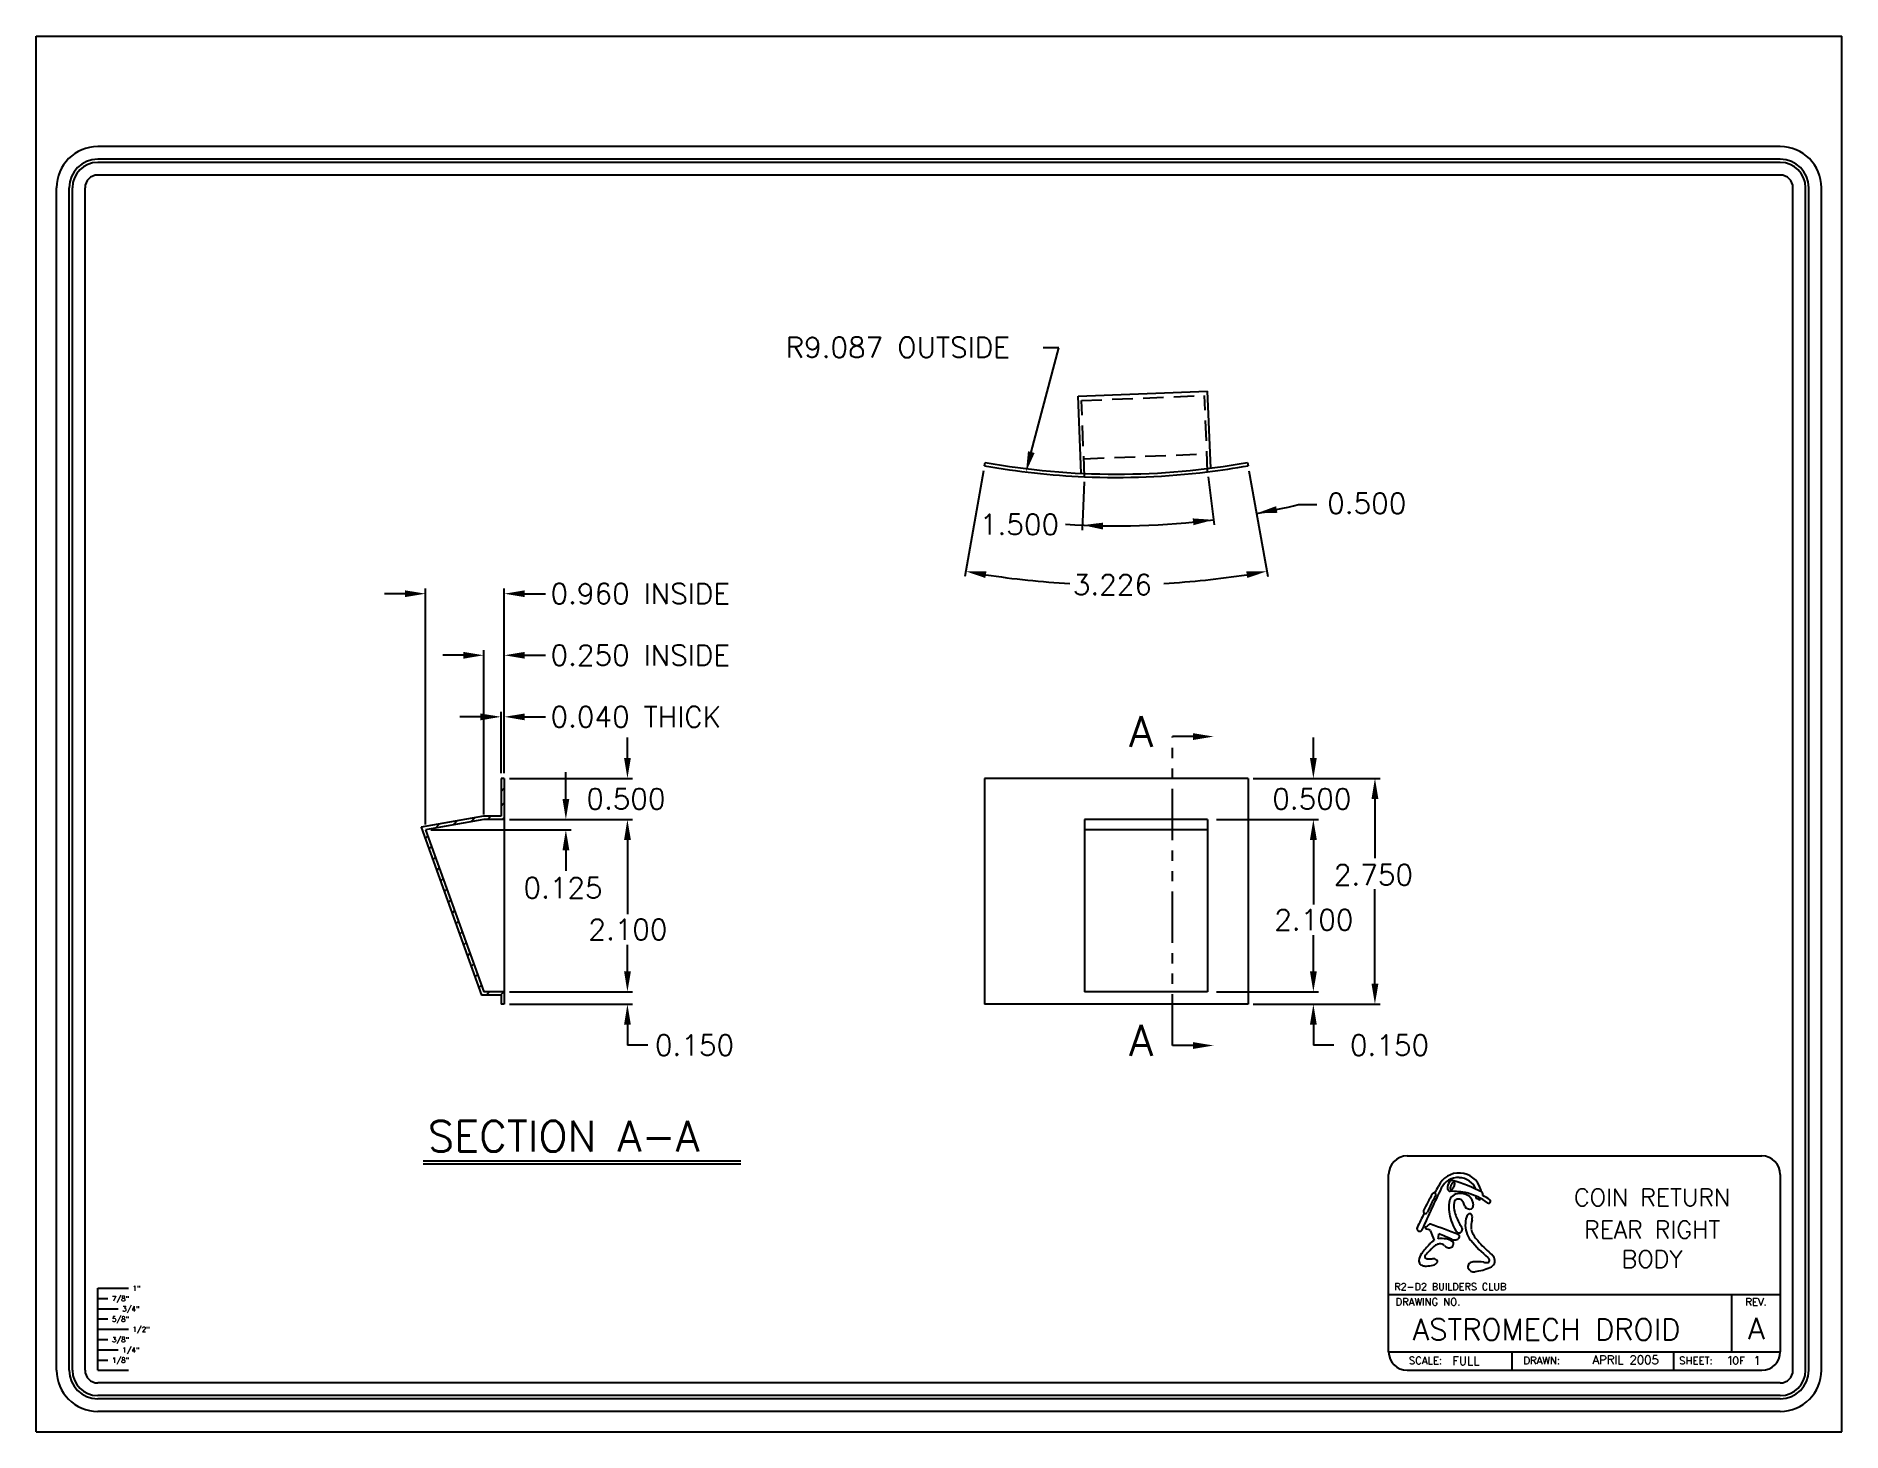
# Model space of a CAD drawing. Extents: x 0 to 22, y 0 to 17.
import ezdxf
from ezdxf.enums import TextEntityAlignment as Align

# ---------------------------------------------------------------- set-up
doc = ezdxf.new("R2010")
doc.units = 0
doc.linetypes.add('HIDDEN', pattern=[0.375, 0.25, -0.125])
doc.linetypes.add('PHANTOM2', pattern=[1.25, 0.625, -0.125, 0.125, -0.125, 0.125, -0.125])
doc.layers.get('0').update_dxf_attribs({"linetype": 'CONTINUOUS'})
for name, color, linetype in [('BODY_-_COIN_RETURN_PANEL_-', 7, 'CONTINUOUS'), ('DIMENSIONS', 1, 'CONTINUOUS'), ('FORM', 5, 'CONTINUOUS')]:
    doc.layers.add(name, color=color, linetype=linetype)
doc.styles.get("Standard").update_dxf_attribs({"font": 'simplex.shx'})

msp = doc.modelspace()

# ---------------------------------------------------------------- linework, layer by layer
for p, q in [((0, 0), (0, 17)), ((0, 17), (22, 17)), ((22, 0), (22, 17)), ((0.75, 0.75), (0.75, 1.75)), ((0.75, 1.75), (1.125, 1.75)), ((0.75, 1.625), (0.875, 1.625)), ((0.75, 1.5), (1, 1.5)), ((0.75, 1.375), (0.875, 1.375)), ((0.75, 1.25), (1.125, 1.25)), ((0.75, 1.125), (0.875, 1.125)), ((0.75, 1), (1, 1)), ((0.75, 0.875), (0.875, 0.875)), ((0.75, 0.75), (1.125, 0.75)), ((0, 0), (22, 0))]:
    msp.add_line(p, q)
at = {"layer": 'BODY_-_COIN_RETURN_PANEL_-'}
for p, q in [((12.694, 12.614), (14.272, 12.677)), ((12.731, 11.675), (12.694, 12.614)), ((14.31, 11.739), (14.272, 12.677)), ((11.555, 11.768), (11.562, 11.807)), ((14.758, 11.808), (14.765, 11.768)), ((5.704, 7.959), (5.664, 7.959)), ((5.664, 7.959), (5.664, 7.499)), ((5.704, 7.959), (5.704, 5.209)), ((14.765, 7.959), (11.555, 7.959)), ((11.555, 7.959), (11.555, 5.209)), ((14.765, 7.959), (14.765, 5.209)), ((5.664, 7.799), (5.704, 7.839)), ((5.451, 7.499), (4.691, 7.365)), ((5.296, 7.431), (5.345, 7.48)), ((5.664, 7.499), (5.451, 7.499)), ((5.501, 7.459), (5.541, 7.499)), ((5.664, 7.622), (5.704, 7.662)), ((5.678, 7.459), (5.704, 7.485)), ((4.691, 7.365), (5.426, 5.319)), ((4.693, 7.358), (4.702, 7.367)), ((5.454, 7.459), (4.744, 7.334)), ((4.744, 7.334), (5.454, 5.359)), ((4.867, 7.355), (4.916, 7.405)), ((5.082, 7.393), (5.131, 7.442)), ((5.704, 7.459), (5.454, 7.459)), ((14.272, 7.459), (12.773, 7.459)), ((12.773, 7.459), (12.773, 5.359)), ((14.272, 7.334), (12.773, 7.334)), ((14.272, 7.459), (14.272, 5.359)), ((4.74, 7.228), (4.771, 7.259)), ((4.786, 7.098), (4.818, 7.129)), ((4.833, 6.968), (4.864, 6.999)), ((4.88, 6.838), (4.911, 6.869)), ((4.927, 6.708), (4.958, 6.739)), ((4.973, 6.578), (5.005, 6.609)), ((5.02, 6.448), (5.051, 6.479)), ((5.067, 6.318), (5.098, 6.349)), ((5.114, 6.188), (5.145, 6.219)), ((5.16, 6.058), (5.192, 6.089)), ((5.207, 5.928), (5.238, 5.959)), ((5.254, 5.798), (5.285, 5.829)), ((5.301, 5.668), (5.332, 5.699)), ((5.347, 5.538), (5.379, 5.569)), ((5.394, 5.408), (5.425, 5.439)), ((5.664, 5.319), (5.426, 5.319)), ((5.704, 5.359), (5.454, 5.359)), ((5.482, 5.319), (5.522, 5.359)), ((5.659, 5.319), (5.699, 5.359)), ((5.664, 5.319), (5.664, 5.209)), ((14.272, 5.359), (12.773, 5.359)), ((5.704, 5.209), (5.664, 5.209)), ((14.765, 5.209), (11.555, 5.209))]:
    msp.add_line(p, q, dxfattribs=at)
at = {"layer": 'BODY_-_COIN_RETURN_PANEL_-', "linetype": 'HIDDEN'}
for p, q in [((12.736, 12.562), (14.235, 12.622)), ((12.773, 11.633), (12.736, 12.562)), ((14.272, 11.694), (14.235, 12.622)), ((12.764, 11.852), (14.263, 11.912))]:
    msp.add_line(p, q, dxfattribs=at)
at = {"layer": 'BODY_-_COIN_RETURN_PANEL_-'}
for radius, start, end in [(9.087, 259.8265, 267.5586), (9.047, 259.8265, 280.1745), (9.087, 267.5586, 277.0272), (9.087, 277.0272, 280.1745)]:
    msp.add_arc((13.16, 20.712), radius, start, end, dxfattribs=at)
at = {"layer": 'DIMENSIONS'}
for p, q in [((12.124, 11.934), (12.46, 13.204)), ((12.46, 13.204), (12.269, 13.204)), ((11.544, 11.707), (11.313, 10.42)), ((14.776, 11.707), (15.007, 10.42)), ((12.77, 11.571), (12.745, 10.982)), ((14.279, 11.631), (14.352, 11.046)), ((15.381, 11.294), (15.604, 11.294)), ((4.494, 10.209), (4.244, 10.209)), ((4.744, 7.396), (4.744, 10.271)), ((5.704, 8.021), (5.704, 10.271)), ((5.954, 10.209), (6.204, 10.209)), ((5.454, 7.521), (5.454, 9.521)), ((5.704, 8.021), (5.704, 9.521)), ((5.204, 9.459), (4.954, 9.459)), ((5.954, 9.459), (6.204, 9.459)), ((5.414, 8.709), (5.164, 8.709)), ((5.664, 8.021), (5.664, 8.771)), ((5.704, 8.021), (5.704, 8.771)), ((5.954, 8.709), (6.204, 8.709)), ((7.204, 8.209), (7.204, 8.459)), ((14.095, 8.469), (13.845, 8.469)), ((15.561, 8.209), (15.561, 8.459)), ((5.767, 7.959), (7.267, 7.959)), ((6.454, 7.709), (6.454, 8.035)), ((14.828, 7.959), (16.373, 7.959)), ((14.828, 7.959), (15.623, 7.959)), ((16.311, 7.709), (16.311, 6.987)), ((4.807, 7.334), (6.517, 7.334)), ((5.767, 7.459), (6.517, 7.459)), ((5.767, 7.459), (7.267, 7.459)), ((5.767, 7.459), (7.267, 7.459)), ((14.382, 7.459), (15.623, 7.459)), ((14.382, 7.459), (15.623, 7.459)), ((6.454, 7.084), (6.454, 6.834)), ((7.204, 7.209), (7.204, 6.306)), ((7.204, 7.209), (7.204, 6.959)), ((15.561, 7.209), (15.561, 6.959)), ((15.561, 7.209), (15.561, 6.423)), ((16.311, 5.459), (16.311, 6.612)), ((15.561, 5.609), (15.561, 6.048)), ((7.204, 5.609), (7.204, 5.931)), ((7.204, 5.609), (7.204, 5.859)), ((15.561, 5.609), (15.561, 5.859)), ((5.767, 5.359), (7.267, 5.359)), ((5.767, 5.359), (7.267, 5.359)), ((14.382, 5.359), (15.623, 5.359)), ((14.382, 5.359), (15.623, 5.359)), ((5.767, 5.209), (7.267, 5.209)), ((14.828, 5.209), (16.373, 5.209)), ((14.828, 5.209), (15.623, 5.209)), ((7.204, 4.959), (7.204, 4.709)), ((15.561, 4.959), (15.561, 4.709)), ((7.454, 4.709), (7.204, 4.709)), ((14.095, 4.706), (13.845, 4.706)), ((15.811, 4.709), (15.561, 4.709)), ((4.715, 3.3), (8.584, 3.3)), ((4.715, 3.264), (8.584, 3.264))]:
    msp.add_line(p, q, dxfattribs=at)
at = {"layer": 'DIMENSIONS', "linetype": 'PHANTOM2'}
msp.add_line((13.845, 4.706), (13.845, 8.469), dxfattribs=at)
at = {"layer": 'DIMENSIONS'}
for radius, start, end in [(9.677, 280.1745, 283.2708), (9.677, 266.3378, 277.0272), (10.394, 261.2046, 266.876), (10.394, 273.2011, 278.7963)]:
    msp.add_arc((13.16, 20.712), radius, start, end, dxfattribs=at)
for points in [[(12.084, 11.944), (12.06, 11.692), (12.165, 11.923)], [(15.107, 11.275), (15.123, 11.194), (14.869, 11.187)], [(12.999, 11.074), (12.996, 10.991), (12.748, 11.044)], [(14.099, 11.043), (14.091, 11.126), (14.344, 11.108)], [(11.578, 10.482), (11.564, 10.4), (11.324, 10.482)], [(14.756, 10.4), (14.743, 10.482), (14.996, 10.482)], [(4.494, 10.25), (4.494, 10.167), (4.744, 10.209)], [(5.954, 10.25), (5.954, 10.167), (5.704, 10.209)], [(5.204, 9.5), (5.204, 9.417), (5.454, 9.459)], [(5.954, 9.5), (5.954, 9.417), (5.704, 9.459)], [(5.414, 8.75), (5.414, 8.667), (5.664, 8.709)], [(5.954, 8.75), (5.954, 8.667), (5.704, 8.709)], [(14.095, 8.51), (14.095, 8.427), (14.345, 8.469)], [(7.163, 8.209), (7.246, 8.209), (7.204, 7.959)], [(15.519, 8.209), (15.603, 8.209), (15.561, 7.959)], [(16.353, 7.709), (16.269, 7.709), (16.311, 7.959)], [(6.413, 7.709), (6.496, 7.709), (6.454, 7.459)], [(6.413, 7.084), (6.496, 7.084), (6.454, 7.334)], [(7.163, 7.209), (7.246, 7.209), (7.204, 7.459)], [(7.163, 7.209), (7.246, 7.209), (7.204, 7.459)], [(15.519, 7.209), (15.603, 7.209), (15.561, 7.459)], [(15.603, 7.209), (15.519, 7.209), (15.561, 7.459)], [(7.163, 5.609), (7.246, 5.609), (7.204, 5.359)], [(7.163, 5.609), (7.246, 5.609), (7.204, 5.359)], [(15.519, 5.609), (15.603, 5.609), (15.561, 5.359)], [(15.603, 5.609), (15.519, 5.609), (15.561, 5.359)], [(16.353, 5.459), (16.269, 5.459), (16.311, 5.209)], [(7.163, 4.959), (7.246, 4.959), (7.204, 5.209)], [(15.519, 4.959), (15.603, 4.959), (15.561, 5.209)], [(14.095, 4.747), (14.095, 4.664), (14.345, 4.706)]]:
    msp.add_solid(points, dxfattribs=at)
at = {"layer": 'FORM'}
for p, q in [((21.25, 15.654), (0.75, 15.654)), ((21.25, 15.5), (0.75, 15.5)), ((21.25, 15.462), (0.75, 15.462)), ((21.25, 15.308), (0.75, 15.308)), ((0.25, 0.75), (0.25, 15.154)), ((0.404, 0.75), (0.404, 15.154)), ((0.442, 0.75), (0.442, 15.154)), ((0.596, 0.75), (0.596, 15.154)), ((21.404, 0.75), (21.404, 15.154)), ((21.558, 0.75), (21.558, 15.154)), ((21.596, 0.75), (21.596, 15.154)), ((21.75, 0.75), (21.75, 15.154)), ((21.25, 0.596), (0.75, 0.596)), ((21.25, 0.442), (0.75, 0.442)), ((21.25, 0.404), (0.75, 0.404)), ((21.25, 0.25), (0.75, 0.25))]:
    msp.add_line(p, q, dxfattribs=at)
at = {"layer": 'FORM', "linetype": 'CONTINUOUS'}
for p, q in [((16.703, 3.361), (21.025, 3.361)), ((16.478, 0.975), (16.478, 3.136)), ((21.25, 3.136), (21.25, 0.975)), ((16.478, 1.673), (21.25, 1.673)), ((20.655, 1.673), (20.655, 0.975)), ((16.478, 0.975), (21.25, 0.975)), ((17.978, 0.975), (17.978, 0.75)), ((19.95, 0.972), (19.95, 0.747)), ((16.703, 0.75), (21.025, 0.75))]:
    msp.add_line(p, q, dxfattribs=at)
at = {"layer": 'FORM', "color": 1}
msp.add_polyline3d([(17.276, 3.04, 0), (17.275, 3.041, 0), (17.274, 3.041, 0), (17.273, 3.041, 0), (17.272, 3.041, 0), (17.27, 3.041, 0), (17.269, 3.041, 0), (17.268, 3.04, 0), (17.267, 3.04, 0), (17.266, 3.039, 0), (17.265, 3.039, 0), (17.263, 3.038, 0), (17.262, 3.037, 0), (17.261, 3.036, 0), (17.259, 3.035, 0), (17.258, 3.034, 0), (17.257, 3.033, 0), (17.255, 3.032, 0), (17.254, 3.03, 0), (17.253, 3.029, 0), (17.252, 3.027, 0), (17.25, 3.025, 0), (17.249, 3.024, 0), (17.248, 3.022, 0), (17.246, 3.02, 0), (17.245, 3.018, 0), (17.244, 3.016, 0), (17.243, 3.014, 0), (17.242, 3.012, 0), (17.241, 3.01, 0), (17.239, 3.008, 0), (17.238, 3.006, 0), (17.237, 3.003, 0), (17.236, 3.001, 0), (17.236, 2.999, 0), (17.235, 2.997, 0), (17.234, 2.995, 0), (17.233, 2.992, 0), (17.233, 2.99, 0), (17.232, 2.988, 0), (17.231, 2.986, 0), (17.231, 2.983, 0), (17.23, 2.981, 0), (17.23, 2.979, 0), (17.23, 2.977, 0), (17.229, 2.975, 0), (17.229, 2.973, 0), (17.229, 2.971, 0), (17.229, 2.969, 0), (17.229, 2.968, 0), (17.229, 2.966, 0), (17.229, 2.964, 0), (17.229, 2.962, 0), (17.23, 2.961, 0), (17.23, 2.96, 0), (17.23, 2.958, 0), (17.231, 2.957, 0), (17.231, 2.956, 0), (17.232, 2.955, 0), (17.232, 2.954, 0), (17.233, 2.953, 0), (17.234, 2.952, 0), (17.234, 2.951, 0), (17.235, 2.951, 0), (17.236, 2.95, 0), (17.237, 2.95, 0), (17.238, 2.95, 0), (17.239, 2.95, 0), (17.24, 2.95, 0), (17.241, 2.95, 0), (17.242, 2.95, 0), (17.244, 2.95, 0), (17.245, 2.951, 0), (17.246, 2.951, 0), (17.247, 2.952, 0), (17.248, 2.953, 0), (17.25, 2.953, 0), (17.251, 2.954, 0), (17.252, 2.955, 0), (17.254, 2.957, 0), (17.255, 2.958, 0), (17.256, 2.959, 0), (17.258, 2.961, 0), (17.259, 2.962, 0), (17.26, 2.964, 0), (17.262, 2.965, 0), (17.263, 2.967, 0), (17.264, 2.969, 0), (17.265, 2.971, 0), (17.267, 2.973, 0), (17.268, 2.975, 0), (17.269, 2.977, 0), (17.27, 2.979, 0), (17.271, 2.981, 0), (17.272, 2.983, 0), (17.273, 2.985, 0), (17.274, 2.987, 0), (17.275, 2.989, 0), (17.276, 2.992, 0), (17.277, 2.994, 0), (17.278, 2.996, 0), (17.279, 2.998, 0), (17.279, 3.001, 0), (17.28, 3.003, 0), (17.28, 3.005, 0), (17.281, 3.007, 0), (17.282, 3.009, 0), (17.282, 3.011, 0), (17.282, 3.014, 0), (17.282, 3.016, 0), (17.283, 3.018, 0), (17.283, 3.019, 0), (17.283, 3.021, 0), (17.283, 3.023, 0), (17.283, 3.025, 0), (17.283, 3.027, 0), (17.283, 3.028, 0), (17.282, 3.03, 0), (17.282, 3.031, 0), (17.282, 3.032, 0), (17.281, 3.034, 0), (17.281, 3.035, 0), (17.28, 3.036, 0), (17.279, 3.037, 0), (17.279, 3.038, 0), (17.278, 3.039, 0), (17.277, 3.039, 0), (17.276, 3.04, 0), (17.276, 3.04, 0)], dxfattribs=at)
at = {"layer": 'FORM'}
for centre, radius, start, end in [((0.75, 15.154), 0.5, 90, 180), ((21.25, 15.154), 0.5, 0, 90), ((0.75, 15.154), 0.346, 90, 180), ((0.75, 15.154), 0.308, 90, 180), ((21.25, 15.154), 0.346, 0, 90), ((21.25, 15.154), 0.308, 0, 90), ((0.75, 15.154), 0.154, 90, 180), ((21.25, 15.154), 0.154, 0, 90), ((0.75, 0.75), 0.5, 180, 270), ((0.75, 0.75), 0.346, 180, 270), ((0.75, 0.75), 0.308, 180, 270), ((0.75, 0.75), 0.154, 180, 270), ((21.25, 0.75), 0.5, 270, 0), ((21.25, 0.75), 0.346, 270, 0), ((21.25, 0.75), 0.308, 270, 0), ((21.25, 0.75), 0.154, 270, 0)]:
    msp.add_arc(centre, radius, start, end, dxfattribs=at)
at = {"layer": 'FORM', "linetype": 'CONTINUOUS'}
for centre, start, end in [((16.703, 3.136), 90, 180), ((21.025, 3.136), 360, 90), ((16.703, 0.975), 180, 270), ((21.025, 0.975), 270, 0)]:
    msp.add_arc(centre, 0.225, start, end, dxfattribs=at)
at = {"layer": 'FORM', "color": 7}
for centre, radius, start, end in [((17.335, 2.875), 0.278, 18.2326, 154.6361), ((17.32, 2.877), 0.22, 85.4854, 155.5007), ((17.329, 2.86), 0.236, 23.4687, 88.1516), ((26.447, -1.666), 10.415, 153.5831, 156.6069), ((24.943, -1.125), 8.874, 152.341, 152.9694), ((17.331, 2.785), 0.116, 99.8697, 175.5952), ((17.352, 2.722), 0.182, 54.1043, 102.9674), ((17.362, 2.758), 0.148, 0.8907, 49.1139), ((17.429, 2.913), 0.124, 333.247, 339.1268), ((17.418, 2.904), 0.19, 5.638, 17.7915), ((25.042, -1.414), 9.096, 153.3711, 154.604), ((17.677, 2.732), 0.466, 172.3003, 200.1263), ((17.548, 2.754), 0.276, 171.5259, 197.4947), ((17.322, 2.787), 0.048, 100.0375, 170.9848), ((17.867, 2.831), 0.604, 195.3231, 209.2908), ((17.324, 2.718), 0.117, 68.785, 94.7421), ((17.307, 2.762), 0.0871, 20.1831, 47.8338), ((17.16, 2.686), 0.253, 14.2811, 24.9473), ((17.465, 2.784), 0.0699, 210.2865, 287.2592), ((17.466, 2.624), 0.0332, 69.7642, 151.8988), ((17.462, 2.621), 0.0368, 357.6694, 65.2511), ((17.471, 2.753), 0.0394, 291.9673, 10.2011), ((17.547, 2.854), 0.00713, 157.3748, 243.1832), ((17.713, 3.159), 0.354, 241.5397, 249.3399), ((17.589, 2.831), 0.00392, 246.7424, 343.5507), ((17.418, 2.904), 0.19, 336.9972, 341.1119), ((16.856, 2.477), 0.0328, 161.1287, 346.893), ((16.933, 2.484), 0.00917, 120.5491, 251.4839), ((17.104, 2.316), 0.248, 124.2548, 135.0129), ((15.699, -0.948), 3.638, 69.2866, 70.2231), ((16.983, 2.502), 0.0272, 76.4452, 134.3635), ((18.095, 2.805), 1.164, 197.5192, 203.9815), ((13.996, -5.973), 9.014, 68.3272, 70.6061), ((18.01, 2.862), 0.824, 200.6463, 210.0465), ((17.335, 2.464), 0.0413, 201.5645, 38.0941), ((16.875, 2.223), 0.561, 28.4319, 33.8655), ((17.717, 2.521), 0.305, 175.9752, 218.045), ((17.588, 2.552), 0.175, 149.9608, 183.0164), ((17.771, 2.498), 0.289, 162.8186, 185.355), ((17.739, 2.527), 0.262, 192.3535, 222.302), ((17.375, 2.614), 0.123, 345.3619, 2.6057), ((18.526, 0.861), 2.105, 137.4564, 141.4055), ((17.686, 1.488), 1.009, 134.541, 138.9147), ((17.16, 2.124), 0.244, 121.505, 139.0958), ((17.302, 1.933), 0.424, 126.6804, 139.7871), ((17.098, 2.205), 0.0841, 90, 125.5975), ((16.737, 2.434), 0.354, 346.5241, 356.715), ((17.125, 2.025), 0.329, 81.0168, 97.6796), ((15.699, -0.948), 3.638, 64.8574, 67.5151), ((17.107, 2.24), 0.0497, 63.4627, 100.742), ((17.111, 2.214), 0.0734, 50.0038, 75.5417), ((17.242, 2.344), 0.112, 221.1819, 237.6838), ((17.146, 2.156), 0.197, 58.748, 81.1062), ((17.213, 2.333), 0.0899, 250.0839, 281.7545), ((17.226, 2.287), 0.0415, 277.7057, 342.6988), ((17.278, 2.412), 0.0742, 243.4858, 285.1066), ((17.236, 2.292), 0.0343, 329.1857, 69.5272), ((17.289, 2.401), 0.0619, 277.7873, 324.4296), ((17.319, 2.379), 0.0245, 325.5245, 75.3405), ((18.685, 3.332), 1.567, 219.6028, 230.5002), ((18.64, 3.253), 1.419, 219.5063, 228.4276), ((17, 2.075), 0.155, 140.5469, 175.5193), ((16.89, 2.087), 0.0444, 178.8843, 204.47), ((16.904, 2.08), 0.0554, 192.6455, 248.2224), ((16.928, 2.126), 0.107, 245.4026, 275.4098), ((16.937, 2.134), 0.0204, 124.2549, 201.2233), ((16.943, 2.137), 0.0267, 201.8253, 267.1645), ((16.926, 2.426), 0.406, 271.6993, 283.3954), ((16.976, 2.347), 0.24, 261.666, 278.334), ((17.014, 2.023), 0.0874, 52.9907, 91.7489), ((16.999, 2.117), 0.0895, 283.5752, 324.5897), ((17.05, 2.075), 0.0238, 337.1416, 47.565), ((17.505, 2.009), 0.0608, 88.4325, 186.6263), ((17.514, 2.021), 0.0727, 195.7266, 285.3807), ((17.556, 1.522), 0.55, 81.4266, 95.2081), ((17.428, 2.665), 0.721, 278.3733, 293.1521), ((17.67, 2.211), 0.149, 257.5181, 277.231), ((17.658, 2.085), 0.0481, 12.0254, 52.1436), ((17.679, 2.089), 0.0274, 292.2603, 12.8674), ((17.545, 1.983), 0.259, 32.9711, 53.7284), ((17.686, 2.084), 0.0865, 287.7475, 27.3521)]:
    msp.add_arc(centre, radius, start, end, dxfattribs=at)
at = {"layer": 'FORM', "color": 5}
for centre, radius, start, end in [((18.671, 1.878), 1.947, 148.4149, 155.1985), ((19.048, 1.745), 2.296, 150.4088, 156.2074), ((17.032, 2.888), 0.0215, 335.3232, 152.6722), ((17.33, 2.97), 0.135, 145.6086, 184.3667), ((17.226, 2.961), 0.0308, 183.998, 273.3138), ((17.247, 3.028), 0.0336, 75.2447, 147.693), ((17.221, 1.871), 1.06, 78.393, 89.648), ((16.847, 1.492), 1.621, 61.6372, 75.392), ((17.209, 2.116), 0.825, 54.9325, 74.1529), ((17.586, 2.891), 0.041, 342.6983, 41.6728), ((17.427, 2.454), 0.469, 52.7669, 65.0636), ((16.926, 2.683), 0.0245, 152.1811, 330.991), ((17.698, 2.808), 0.023, 227.6203, 57.4121)]:
    msp.add_arc(centre, radius, start, end, dxfattribs=at)

# ---------------------------------------------------------------- texts
for s, p in [('1"', (1.174, 1.717)), ('7/8"', (0.924, 1.592)), ('3/4"', (1.049, 1.467)), ('5/8"', (0.924, 1.342)), ('3/8"', (0.924, 1.092)), ('1/2"', (1.174, 1.217)), ('1/8"', (0.924, 0.842)), ('1/4"', (1.049, 0.967))]:
    msp.add_text(s, height=0.0625).set_placement(p)
at = {"layer": 'DIMENSIONS'}
for s, height, p in [('R9.087 OUTSIDE', 0.25, (9.131, 13.084)), ('0.500', 0.25, (15.729, 11.184)), ('1.500', 0.25, (11.499, 10.928)), ('3.226', 0.25, (12.63, 10.194)), ('0.960 INSIDE', 0.25, (6.267, 10.084)), ('0.250 INSIDE', 0.25, (6.267, 9.334)), ('0.040 THICK', 0.25, (6.267, 8.584)), ('A', 0.375, (13.319, 8.344)), ('0.500', 0.25, (6.704, 7.584)), ('0.500', 0.25, (15.061, 7.584)), ('2.750', 0.25, (15.811, 6.66)), ('0.125', 0.25, (5.937, 6.501)), ('2.100', 0.25, (6.728, 5.993)), ('2.100', 0.25, (15.085, 6.111)), ('A', 0.375, (13.319, 4.581)), ('0.150', 0.25, (7.54, 4.584)), ('0.150', 0.25, (16.007, 4.584)), ('SECTION A-A', 0.375, (4.771, 3.413))]:
    msp.add_text(s, height=height, dxfattribs=at).set_placement(p)
at = {"layer": 'FORM'}
for s, height, p in [('COIN RETURN', 0.21167, (19.689, 2.75)), ('REAR RIGHT', 0.2117, (19.689, 2.357)), ('BODY', 0.2117, (19.689, 1.999))]:
    msp.add_text(s, height=height, dxfattribs=at).set_placement(p, align=Align.CENTER)
at = {"layer": 'FORM', "color": 7}
msp.add_text('R2-D2 BUILDERS CLUB', height=0.08615, dxfattribs=at).set_placement((16.546, 1.727))
at = {"layer": 'FORM', "linetype": 'CONTINUOUS'}
for s, height, p in [('DRAWING NO.', 0.09003, (16.561, 1.538)), ('SCALE:', 0.09, (16.725, 0.824)), ('DRAWN:', 0.09, (18.119, 0.824)), ('SHEET:   OF', 0.09003, (20.018, 0.823))]:
    msp.add_text(s, height=height, dxfattribs=at).set_placement(p)
msp.add_text('REV.', height=0.09, dxfattribs=at).set_placement((20.955, 1.538), align=Align.CENTER)
at = {"layer": 'FORM'}
for s, height, p in [('ASTROMECH DROID', 0.26052, (16.771, 1.118)), ('A', 0.261, (20.857, 1.128)), ('FULL', 0.1042, (17.254, 0.814)), ('1   1', 0.1042, (20.593, 0.817))]:
    msp.add_text(s, height=height, dxfattribs=at).set_placement(p)
msp.add_text('APRIL 2005', height=0.1042, dxfattribs=at).set_placement((19.77, 0.825), align=Align.RIGHT)

doc.saveas('drawing.dxf')
